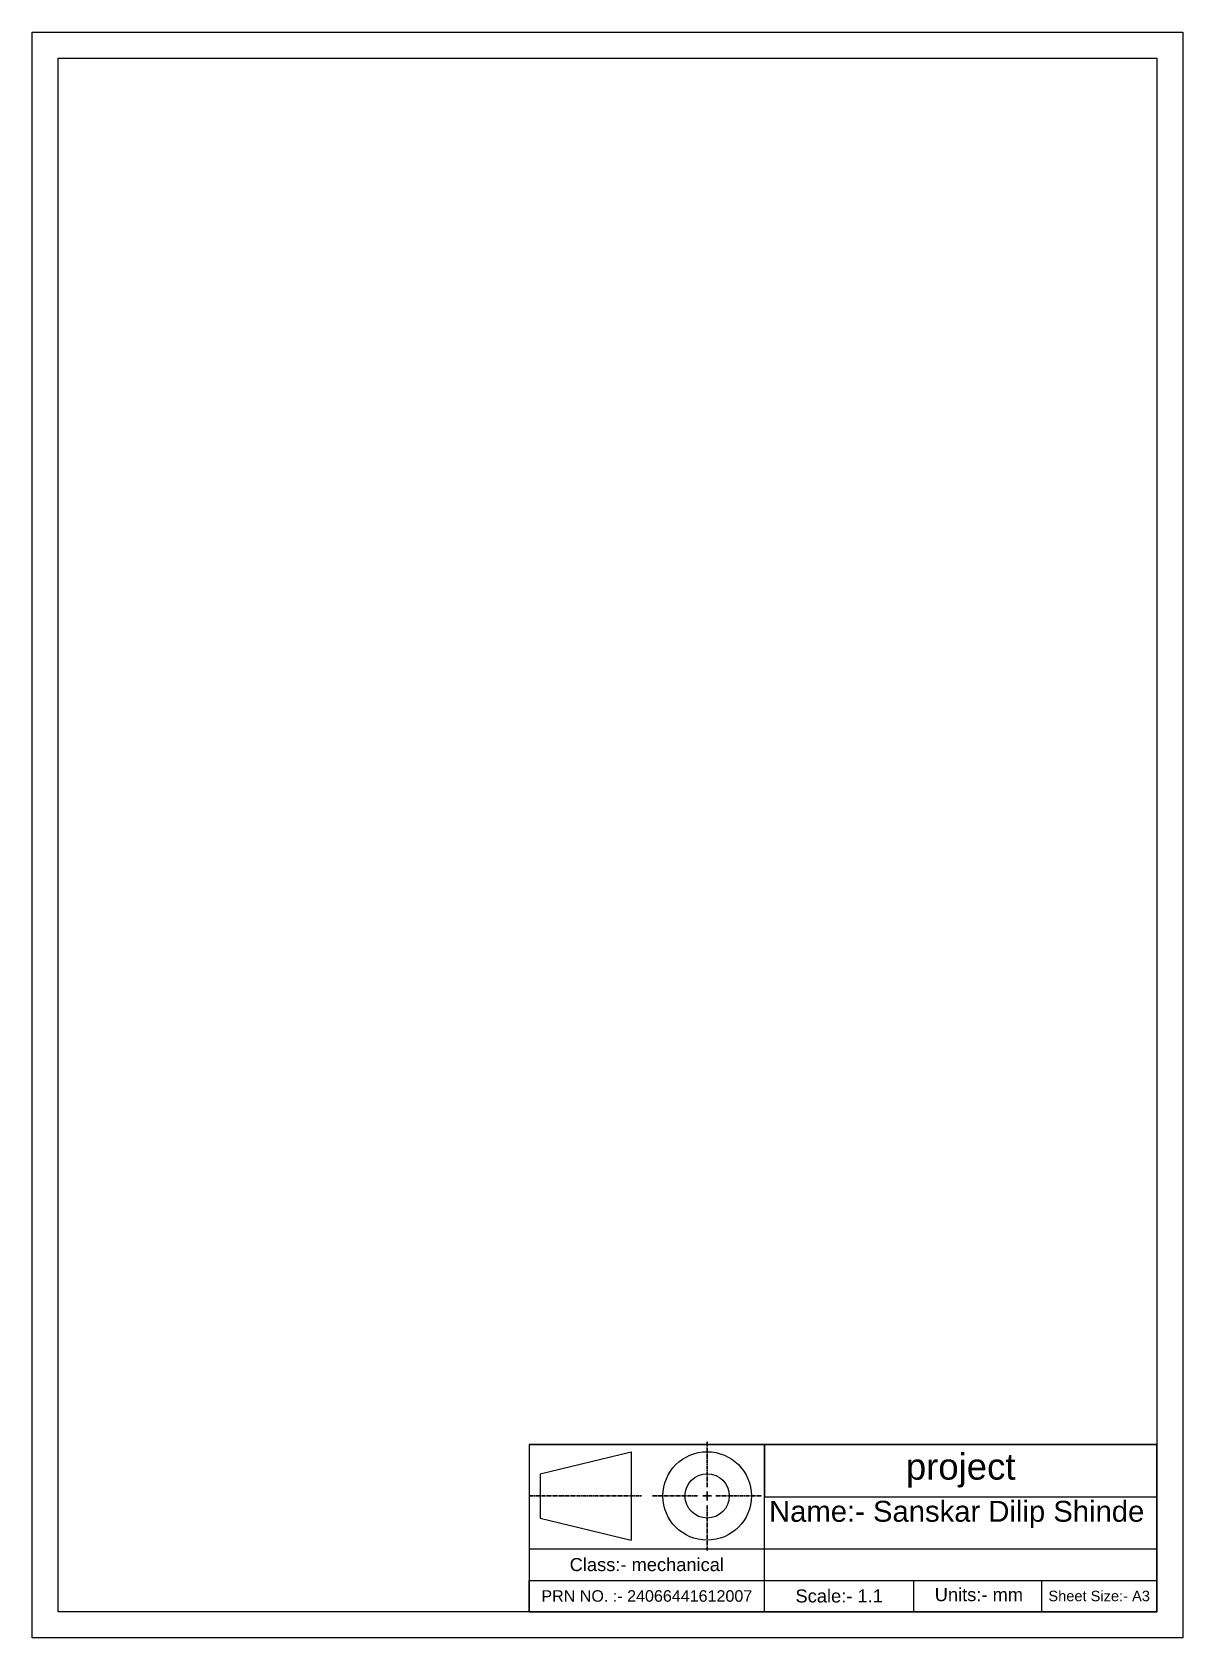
# Model space of a CAD drawing. Header units: millimetres. Extents: x -101 to 119, y -91 to 216.
import ezdxf

# ---------------------------------------------------------------- set-up
doc = ezdxf.new("R2010")
doc.units = ezdxf.units.MM
doc.header["$MEASUREMENT"] = 0
doc.linetypes.add('CENTER2', pattern=[1.125, 0.75, -0.125, 0.125, -0.125])
doc.styles.get("Standard").update_dxf_attribs({"font": 'arial.ttf'})

# ---------------------------------------------------------------- blocks, each defined once
blk = doc.blocks.new('*U3')
at = {"color": 0, "linetype": 'CENTER2', "lineweight": 30, "transparency": 16777216}
for p, q in [((0, 1.69), (0, 10.46)), ((-10.46, 0), (-1.69, 0)), ((1.69, 0), (10.46, 0)), ((0, -10.46), (0, -1.69))]:
    blk.add_line(p, q, dxfattribs=at)
at = {"color": 0, "linetype": 'Continuous', "lineweight": 30, "transparency": 16777216}
for p, q in [((-0.85, 0), (0.85, 0)), ((0, -0.85), (0, 0.85))]:
    blk.add_line(p, q, dxfattribs=at)
blk = doc.blocks.new('*U4')
at = {"color": 0, "linetype": 'CENTER2', "lineweight": 30, "transparency": 16777216}
blk.add_line((-10.71, 0), (10.71, 0), dxfattribs=at)

msp = doc.modelspace()

# ---------------------------------------------------------------- linework, layer by layer
for p, q in [((-5.92, -53.97), (114.08, -53.97)), ((39.12, -85.97), (39.12, -53.97)), ((39.12, -53.97), (39.12, -63.97)), ((-3.79, -59.6), (13.62, -55.37)), ((13.62, -55.37), (13.62, -72.29)), ((-3.79, -59.6), (-3.79, -68.07)), ((39.12, -63.97), (114.08, -63.97)), ((-3.79, -68.07), (13.62, -72.29)), ((-5.92, -73.97), (114.08, -73.97)), ((-5.92, -85.97), (-5.92, -79.97)), ((-5.92, -79.97), (114.08, -79.97)), ((-5.92, -79.97), (114.08, -79.97)), ((67.62, -85.97), (67.62, -79.97)), ((92.09, -85.97), (92.09, -79.97)), ((-5.92, -85.97), (114.08, -85.97)), ((-5.92, -85.97), (114.08, -85.97)), ((-5.92, -85.97), (114.08, -85.97)), ((-5.92, -85.97), (114.08, -85.97)), ((-5.92, -85.97), (114.08, -85.97)), ((-5.92, -85.97), (114.08, -85.97)), ((-5.92, -85.97), (114.08, -85.97)), ((-5.92, -85.97), (114.08, -85.97)), ((-5.92, -85.97), (114.08, -85.97)), ((-5.92, -85.97), (114.08, -85.97)), ((-5.92, -85.97), (114.08, -85.97)), ((-5.92, -85.97), (114.08, -85.97)), ((-5.92, -85.97), (114.08, -85.97))]:
    msp.add_line(p, q)
for points in [[(-100.92, 216.03), (119.08, 216.03), (119.08, -90.97), (-100.92, -90.97)], [(114.08, -53.97), (-5.92, -53.97), (-5.92, -85.97), (114.08, -85.97)]]:
    msp.add_lwpolyline(points, close=True)
msp.add_lwpolyline([(-95.92, 211.03), (114.08, 211.03), (114.08, -85.97), (-95.92, -85.97), (-95.92, 211.03)])
for radius in [8.46, 4.24]:
    msp.add_circle((28.13, -63.83), radius)

# ---------------------------------------------------------------- block references
at = {"color": 242, "linetype": 'CENTER2', "lineweight": 30, "true_color": 0xcd2027}
msp.add_blockref('*U3', (28.13, -63.83), dxfattribs=at)
at = {"color": 1, "linetype": 'CENTER2', "lineweight": 30}
msp.add_blockref('*U4', (4.91, -63.83), dxfattribs=at)

# ---------------------------------------------------------------- texts
at = {"attachment_point": 5}
for s, width, insert, char_height in [('\\pxqc;project', 74.9667, (76.6, -58.97), 5), ('\\pxqc;Name:- Sanskar Dilip Shinde', 74.5405, (75.84, -67.37), 4), ('\\pxqc;Class:- mechanical', 45.0333, (16.6, -76.97), 2.5), ('\\pxqc;PRN NO. :- 24066441612007', 45.0333, (16.6, -82.97), 2.2), ('Scale:- 1.1', 28.5077, (53.37, -82.97), 2.5), ('\\pxqc;Units:- mm', 74.9667, (80.08, -82.72), 2.5), ('\\pxqc;Sheet Size:- A3', 21.9948, (103.08, -82.97), 2)]:
    msp.add_mtext_dynamic_manual_height_columns(s, width=width, gutter_width=1, heights=[0], dxfattribs=dict(at, insert=insert, char_height=char_height))

doc.saveas('drawing.dxf')
